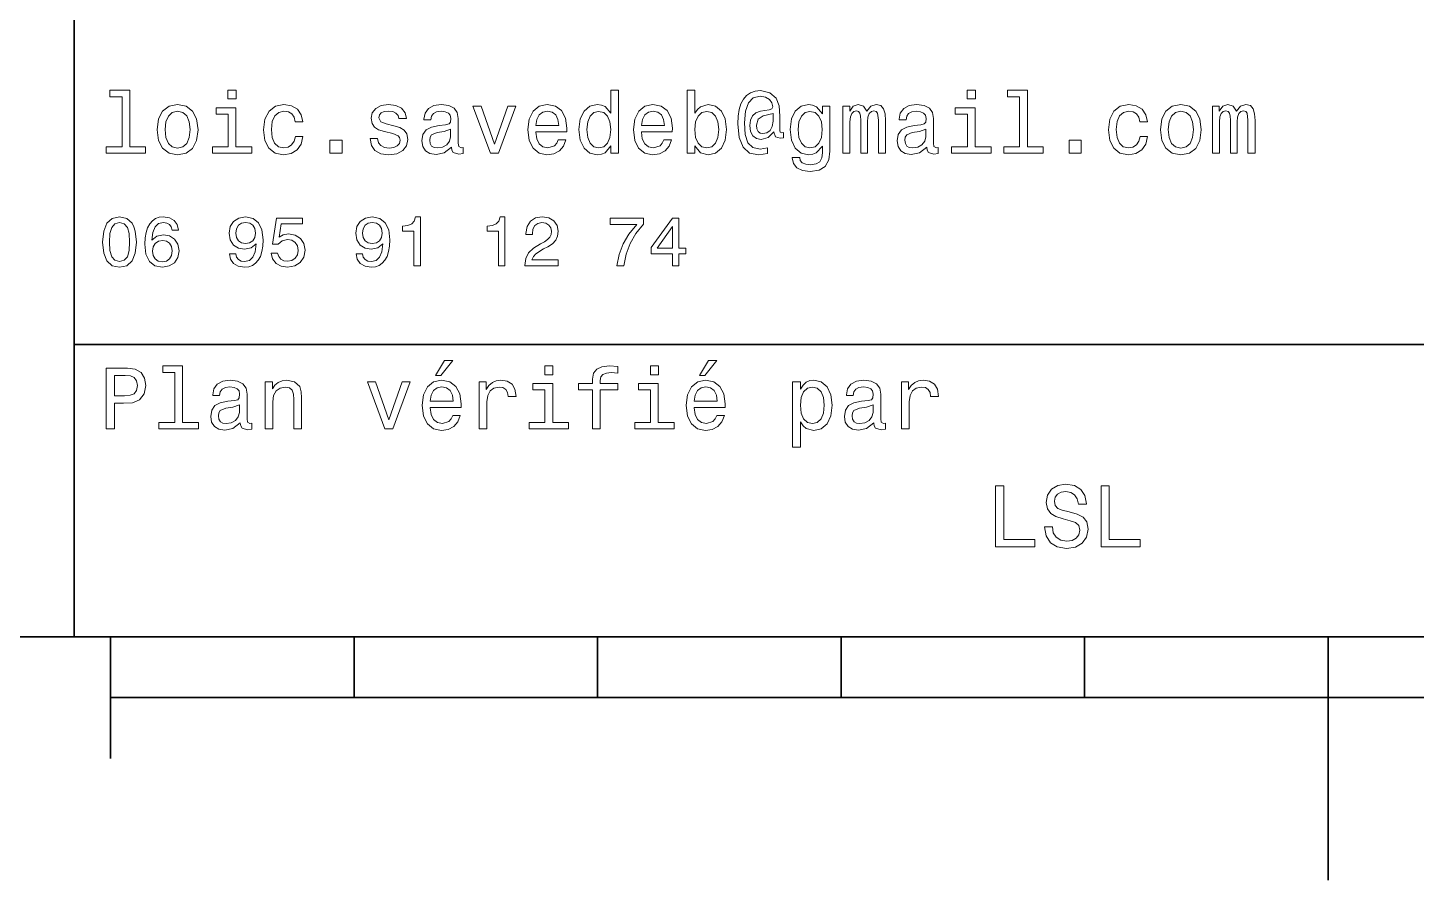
# Model space of a CAD drawing. Extents: x 0 to 297, y 0 to 210.
# Drawn here: x 95.1 to 152.1, y 0 to 35 of the extents above; entities that cross this region are included whole.
import ezdxf

# ---------------------------------------------------------------- set-up
doc = ezdxf.new("R2010")
doc.units = 0

msp = doc.modelspace()

# ---------------------------------------------------------------- linework, layer by layer
at = {"color": 7, "lineweight": 35}
for p, q in [((97, 10), (97, 70)), ((97, 22), (162, 22)), ((10, 10), (287, 10)), ((97, 10), (287, 10)), ((98.5, 7.5), (198.5, 7.5))]:
    msp.add_line(p, q, dxfattribs=at)
at = {"color": 7, "lineweight": 35, "ltscale": 0.125}
msp.add_line((98.5, 10), (98.5, 5), dxfattribs=at)
at = {"color": 7, "lineweight": 35, "ltscale": 0.0625}
for p, q in [((108.5, 10), (108.5, 7.5)), ((118.5, 10), (118.5, 7.5)), ((128.5, 10), (128.5, 7.5)), ((138.5, 10), (138.5, 7.5))]:
    msp.add_line(p, q, dxfattribs=at)
at = {"color": 7, "lineweight": 35, "ltscale": 0.25}
msp.add_line((148.5, 10), (148.5, 0), dxfattribs=at)
at = {"color": 7, "lineweight": 13}
for points in [[(98.969017, 32.170029), (98.969017, 30.116714), (98.317001, 30.116714), (98.317001, 29.850143), (99.934441, 29.850143), (99.934441, 30.116714), (99.286026, 30.116714), (99.286026, 32.4366), (98.471901, 32.4366), (98.471901, 32.170029)], [(103.655617, 32.4366), (103.320602, 32.4366), (103.320602, 32.076366), (103.655617, 32.076366)], [(119.04467, 30.149136), (119.04467, 29.850143), (119.361671, 29.850143), (119.361671, 32.4366), (119.048271, 32.4366), (119.048271, 31.489193), (118.806915, 31.762968), (118.659225, 31.827808), (118.489914, 31.853025), (118.183716, 31.780979), (117.945969, 31.57925), (117.791069, 31.255043), (117.73703, 30.819164), (117.791069, 30.383286), (117.945969, 30.055475), (118.183716, 29.850143), (118.489914, 29.7817), (118.659225, 29.806915), (118.810516, 29.871758)], [(122.492081, 30.149136), (122.726227, 29.871758), (123.046829, 29.7817), (123.349426, 29.850143), (123.590782, 30.055475), (123.742081, 30.383286), (123.799713, 30.819164), (123.742081, 31.255043), (123.587173, 31.57925), (123.349426, 31.780979), (123.046829, 31.853025), (122.729828, 31.759365), (122.600143, 31.644091), (122.492081, 31.489193), (122.492081, 32.4366), (122.175072, 32.4366), (122.175072, 29.850143), (122.492081, 29.850143)], [(126.130409, 30.487751), (126.130409, 30.696686), (126.072769, 30.685879), (126.004326, 30.711094), (125.982712, 30.786743), (125.982712, 31.377522), (125.953896, 31.795389), (125.838623, 32.105186), (125.568451, 32.335735), (125.190201, 32.418587), (124.970467, 32.396973), (124.783142, 32.33213), (124.62104, 32.224064), (124.491356, 32.072765), (124.390495, 31.881844), (124.318451, 31.647694), (124.275223, 31.366714), (124.260811, 31.049711), (124.311241, 30.491354), (124.473343, 30.0951), (124.743515, 29.857347), (125.128967, 29.7817), (125.481995, 29.839336), (125.481995, 30.077089), (125.172195, 30.019451), (124.873199, 30.08069), (124.675079, 30.278818), (124.567001, 30.613832), (124.534584, 31.100143), (124.57061, 31.575647), (124.693085, 31.914265), (124.891212, 32.119595), (125.179398, 32.188038), (125.399139, 32.148415), (125.561241, 32.054756), (125.662109, 31.914265), (125.698128, 31.752161), (125.658508, 31.672911), (125.550438, 31.636887), (125.197411, 31.582851), (125.002884, 31.503601), (124.862396, 31.381123), (124.779541, 31.211815), (124.754326, 30.988472), (124.786743, 30.747118), (124.876801, 30.567001), (125.024498, 30.45533), (125.219025, 30.419308), (125.503601, 30.494957), (125.744965, 30.732708), (125.744965, 30.711094), (125.802597, 30.520172), (126.000725, 30.462536)], [(134.015854, 32.4366), (133.680847, 32.4366), (133.680847, 32.076366), (134.015854, 32.076366)], [(135.835022, 32.170029), (135.835022, 30.116714), (135.182999, 30.116714), (135.182999, 29.850143), (136.80043, 29.850143), (136.80043, 30.116714), (136.152023, 30.116714), (136.152023, 32.4366), (135.337891, 32.4366), (135.337891, 32.170029)], [(100.413544, 30.815561), (100.471184, 30.37608), (100.636887, 30.051872), (100.899857, 29.850143), (101.252884, 29.7817), (101.602303, 29.850143), (101.865273, 30.048271), (102.030983, 30.372478), (102.092216, 30.815561), (102.030983, 31.255043), (101.865273, 31.582851), (101.602303, 31.780979), (101.252884, 31.853025), (100.899857, 31.780979), (100.636887, 31.57925), (100.471184, 31.255043)], [(100.737755, 30.819164), (100.770172, 31.143372), (100.87104, 31.377522), (101.033142, 31.521614), (101.252884, 31.572046), (101.469017, 31.521614), (101.631126, 31.381123), (101.731987, 31.143372), (101.768013, 30.819164), (101.731987, 30.491354), (101.631126, 30.253601), (101.469017, 30.109509), (101.252884, 30.062679), (101.033142, 30.109509), (100.87104, 30.253601), (100.770172, 30.491354)], [(103.644814, 30.116714), (103.644814, 31.71974), (102.830688, 31.71974), (102.830688, 31.449568), (103.327812, 31.449568), (103.327812, 30.116714), (102.679398, 30.116714), (102.679398, 29.850143), (104.30043, 29.850143), (104.30043, 30.116714)], [(106.07637, 31.143372), (106.389771, 31.143372), (106.324928, 31.431555), (106.170029, 31.658501), (105.928673, 31.79899), (105.615273, 31.853025), (105.269455, 31.780979), (105.006485, 31.57925), (104.840775, 31.25144), (104.783142, 30.811958), (104.837173, 30.37608), (104.999283, 30.051872), (105.255043, 29.850143), (105.604469, 29.7817), (105.914268, 29.835733), (106.155617, 29.987032), (106.321327, 30.224783), (106.393372, 30.541786), (106.090775, 30.541786), (106.036743, 30.340057), (105.935883, 30.188761), (105.791786, 30.0951), (105.615273, 30.066282), (105.395531, 30.113111), (105.23703, 30.257204), (105.139771, 30.491354), (105.107346, 30.822765), (105.139771, 31.146973), (105.240631, 31.381123), (105.40274, 31.525215), (105.615273, 31.575647), (105.802597, 31.543226), (105.943085, 31.460375), (106.036743, 31.323486)], [(110.12896, 30.977665), (109.822769, 31.049711), (109.595825, 31.132565), (109.520172, 31.301872), (109.541786, 31.420748), (109.617432, 31.507204), (109.739914, 31.561239), (109.916428, 31.582851), (110.085732, 31.561239), (110.219017, 31.496397), (110.305473, 31.399136), (110.341499, 31.269451), (110.651299, 31.269451), (110.651299, 31.276657), (110.59726, 31.510807), (110.44957, 31.694523), (110.219017, 31.809797), (109.916428, 31.853025), (109.610229, 31.809797), (109.386887, 31.690922), (109.246399, 31.514408), (109.203171, 31.291065), (109.235588, 31.074928), (109.336456, 30.92363), (109.502159, 30.815561), (109.743515, 30.739912), (110.096542, 30.653458), (110.312683, 30.5634), (110.370316, 30.491354), (110.39193, 30.383286), (110.359512, 30.25), (110.273056, 30.149136), (110.132568, 30.084293), (109.945244, 30.062679), (109.747116, 30.084293), (109.603027, 30.159943), (109.505768, 30.282419), (109.466141, 30.451729), (109.159943, 30.451729), (109.210373, 30.163544), (109.35807, 29.954611), (109.592216, 29.828529), (109.916428, 29.7817), (110.255043, 29.828529), (110.503601, 29.954611), (110.6549, 30.15634), (110.708931, 30.419308), (110.669312, 30.646254), (110.55764, 30.801151), (110.373917, 30.902016)], [(112.499283, 30.102304), (112.499283, 30.091497), (112.517288, 29.969019), (112.571327, 29.882565), (112.798271, 29.814121), (112.974785, 29.842939), (112.974785, 30.087896), (112.899132, 30.077089), (112.798271, 30.123919), (112.780258, 30.268011), (112.780258, 31.269451), (112.73703, 31.525215), (112.610947, 31.70533), (112.391212, 31.8134), (112.081413, 31.853025), (111.778816, 31.809797), (111.555473, 31.687319), (111.414986, 31.496397), (111.368156, 31.244236), (111.368156, 31.222622), (111.65274, 31.222622), (111.677956, 31.373919), (111.757202, 31.481987), (111.886887, 31.546829), (112.070602, 31.572046), (112.247116, 31.554033), (112.373199, 31.5), (112.448845, 31.40634), (112.47406, 31.276657), (112.459656, 31.125359), (112.402016, 31.049711), (112.257927, 31.013687), (111.987755, 30.984869), (111.677956, 30.920029), (111.458214, 30.804754), (111.328529, 30.62464), (111.288902, 30.358068), (111.324928, 30.120316), (111.4366, 29.943804), (111.616714, 29.832132), (111.865273, 29.792507), (112.200287, 29.868155)], [(114.098701, 29.850143), (114.433716, 29.850143), (115.139771, 31.784582), (114.811958, 31.784582), (114.268013, 30.224783), (113.713257, 31.784582), (113.381844, 31.784582)], [(115.964699, 30.725504), (117.232712, 30.725504), (117.236313, 30.873198), (117.178673, 31.287464), (117.020172, 31.597261), (116.768013, 31.784582), (116.432999, 31.853025), (116.105186, 31.780979), (115.853027, 31.57925), (115.690918, 31.25144), (115.633286, 30.819164), (115.687317, 30.37608), (115.849426, 30.051872), (116.097984, 29.850143), (116.422188, 29.7817), (116.703171, 29.828529), (116.933716, 29.951008), (117.103027, 30.145533), (117.200287, 30.404898), (116.886887, 30.404898), (116.822044, 30.260807), (116.728386, 30.152737), (116.461815, 30.066282), (116.256485, 30.105907), (116.101585, 30.231987), (116.000717, 30.437319), (115.964699, 30.714697)], [(115.964699, 30.992075), (116.004318, 31.240633), (116.101585, 31.424351), (116.249283, 31.536022), (116.443802, 31.575647), (116.634727, 31.536022), (116.782425, 31.424351), (116.872482, 31.240633), (116.9049, 30.992075)], [(118.543945, 31.568443), (118.752884, 31.518011), (118.911385, 31.377522), (119.005043, 31.143372), (119.041069, 30.819164), (119.005043, 30.491354), (118.911385, 30.257204), (118.752884, 30.113111), (118.543945, 30.066282), (118.345825, 30.113111), (118.194527, 30.257204), (118.093658, 30.494957), (118.061241, 30.819164), (118.093658, 31.139769), (118.194527, 31.373919), (118.345825, 31.518011)], [(120.301872, 30.725504), (121.569885, 30.725504), (121.573486, 30.873198), (121.515854, 31.287464), (121.357353, 31.597261), (121.105186, 31.784582), (120.770172, 31.853025), (120.442368, 31.780979), (120.190201, 31.57925), (120.028099, 31.25144), (119.970459, 30.819164), (120.024498, 30.37608), (120.1866, 30.051872), (120.435158, 29.850143), (120.759369, 29.7817), (121.040344, 29.828529), (121.270897, 29.951008), (121.440201, 30.145533), (121.537468, 30.404898), (121.224068, 30.404898), (121.159225, 30.260807), (121.065567, 30.152737), (120.798996, 30.066282), (120.593658, 30.105907), (120.438766, 30.231987), (120.337898, 30.437319), (120.301872, 30.714697)], [(120.301872, 30.992075), (120.341499, 31.240633), (120.438766, 31.424351), (120.586456, 31.536022), (120.780983, 31.575647), (120.971901, 31.536022), (121.119598, 31.424351), (121.209656, 31.240633), (121.242081, 30.992075)], [(123.47551, 30.819164), (123.439484, 30.494957), (123.342224, 30.257204), (123.187325, 30.113111), (122.992798, 30.066282), (122.780258, 30.113111), (122.625366, 30.257204), (122.528099, 30.491354), (122.495682, 30.819164), (122.528099, 31.143372), (122.625366, 31.377522), (122.780258, 31.518011), (122.992798, 31.568443), (123.187325, 31.518011), (123.342224, 31.373919), (123.439484, 31.139769)], [(125.71254, 31.168587), (125.676514, 30.945244), (125.586456, 30.786743), (125.44957, 30.68948), (125.287468, 30.660662), (125.175797, 30.678673), (125.096542, 30.743515), (125.046112, 30.851583), (125.031708, 31.002882), (125.092941, 31.25144), (125.30188, 31.381123), (125.71254, 31.481987)], [(128.036026, 29.936598), (128.036026, 31.784582), (127.733429, 31.784582), (127.733429, 31.47118), (127.484879, 31.755764), (127.33358, 31.827808), (127.164268, 31.853025), (126.85807, 31.780979), (126.620323, 31.57925), (126.465424, 31.255043), (126.411385, 30.819164), (126.465424, 30.379683), (126.620323, 30.055475), (126.85807, 29.850143), (127.164268, 29.7817), (127.337181, 29.806915), (127.48127, 29.871758), (127.733429, 30.145533), (127.733429, 29.871758), (127.704613, 29.655619), (127.625366, 29.500719), (127.474068, 29.410662), (127.247124, 29.378241), (127.048996, 29.399855), (126.908508, 29.45389), (126.825653, 29.54755), (126.800438, 29.67363), (126.49424, 29.67363), (126.49424, 29.659222), (126.541069, 29.428673), (126.685165, 29.255764), (126.91571, 29.144091), (127.229111, 29.104465), (127.603752, 29.158501), (127.85231, 29.309797), (127.992798, 29.572765)], [(126.739197, 30.819164), (126.771622, 31.139769), (126.868881, 31.377522), (127.020172, 31.518011), (127.221909, 31.568443), (127.434441, 31.518011), (127.592941, 31.377522), (127.690208, 31.139769), (127.726227, 30.819164), (127.690208, 30.491354), (127.592941, 30.257204), (127.434441, 30.113111), (127.221909, 30.066282), (127.020172, 30.113111), (126.868881, 30.257204), (126.771622, 30.494957)], [(128.572769, 29.850143), (128.864563, 29.850143), (128.864563, 31.143372), (128.882568, 31.337896), (128.9366, 31.478386), (129.019455, 31.561239), (129.127533, 31.593658), (129.213989, 31.56484), (129.271622, 31.492794), (129.30043, 31.370316), (129.311249, 31.208212), (129.311249, 29.850143), (129.585022, 29.850143), (129.585022, 31.143372), (129.603027, 31.334293), (129.657059, 31.474783), (129.743515, 31.561239), (129.851593, 31.593658), (129.938049, 31.56484), (129.995682, 31.492794), (130.031708, 31.208212), (130.031708, 29.850143), (130.323486, 29.850143), (130.323486, 31.1866), (130.305481, 31.463976), (130.247849, 31.676512), (130.132568, 31.806194), (129.945251, 31.853025), (129.72551, 31.780979), (129.556198, 31.572046), (129.422913, 31.777376), (129.19957, 31.853025), (128.994247, 31.780979), (128.853745, 31.57925), (128.853745, 31.784582), (128.572769, 31.784582)], [(132.016571, 30.102304), (132.016571, 30.091497), (132.034592, 29.969019), (132.088623, 29.882565), (132.315567, 29.814121), (132.492081, 29.842939), (132.492081, 30.087896), (132.416428, 30.077089), (132.315567, 30.123919), (132.297546, 30.268011), (132.297546, 31.269451), (132.254333, 31.525215), (132.12825, 31.70533), (131.908508, 31.8134), (131.598709, 31.853025), (131.296112, 31.809797), (131.072769, 31.687319), (130.932281, 31.496397), (130.885452, 31.244236), (130.885452, 31.222622), (131.170029, 31.222622), (131.195251, 31.373919), (131.274506, 31.481987), (131.404175, 31.546829), (131.587906, 31.572046), (131.76442, 31.554033), (131.890503, 31.5), (131.966141, 31.40634), (131.991364, 31.276657), (131.976959, 31.125359), (131.919312, 31.049711), (131.775223, 31.013687), (131.505051, 30.984869), (131.195251, 30.920029), (130.97551, 30.804754), (130.845825, 30.62464), (130.806198, 30.358068), (130.842224, 30.120316), (130.953888, 29.943804), (131.134003, 29.832132), (131.382568, 29.792507), (131.71759, 29.868155)], [(134.005051, 30.116714), (134.005051, 31.71974), (133.190918, 31.71974), (133.190918, 31.449568), (133.688049, 31.449568), (133.688049, 30.116714), (133.039627, 30.116714), (133.039627, 29.850143), (134.660675, 29.850143), (134.660675, 30.116714)], [(140.773773, 31.143372), (141.087173, 31.143372), (141.022339, 31.431555), (140.867432, 31.658501), (140.626083, 31.79899), (140.312683, 31.853025), (139.966858, 31.780979), (139.703888, 31.57925), (139.538177, 31.25144), (139.480545, 30.811958), (139.534576, 30.37608), (139.696686, 30.051872), (139.952454, 29.850143), (140.30188, 29.7817), (140.611664, 29.835733), (140.853027, 29.987032), (141.018738, 30.224783), (141.090775, 30.541786), (140.788177, 30.541786), (140.734146, 30.340057), (140.633286, 30.188761), (140.489197, 30.0951), (140.312683, 30.066282), (140.092941, 30.113111), (139.934448, 30.257204), (139.837173, 30.491354), (139.804749, 30.822765), (139.837173, 31.146973), (139.938049, 31.381123), (140.100143, 31.525215), (140.312683, 31.575647), (140.5, 31.543226), (140.640488, 31.460375), (140.734146, 31.323486)], [(141.616714, 30.815561), (141.674347, 30.37608), (141.840057, 30.051872), (142.103027, 29.850143), (142.456055, 29.7817), (142.805481, 29.850143), (143.068451, 30.048271), (143.234146, 30.372478), (143.29538, 30.815561), (143.234146, 31.255043), (143.068451, 31.582851), (142.805481, 31.780979), (142.456055, 31.853025), (142.103027, 31.780979), (141.840057, 31.57925), (141.674347, 31.255043)], [(141.940918, 30.819164), (141.973343, 31.143372), (142.074203, 31.377522), (142.236313, 31.521614), (142.456055, 31.572046), (142.672195, 31.521614), (142.83429, 31.381123), (142.93515, 31.143372), (142.971176, 30.819164), (142.93515, 30.491354), (142.83429, 30.253601), (142.672195, 30.109509), (142.456055, 30.062679), (142.236313, 30.109509), (142.074203, 30.253601), (141.973343, 30.491354)], [(143.752884, 29.850143), (144.044662, 29.850143), (144.044662, 31.143372), (144.062683, 31.337896), (144.116714, 31.478386), (144.19957, 31.561239), (144.307632, 31.593658), (144.394089, 31.56484), (144.451721, 31.492794), (144.480545, 31.370316), (144.491348, 31.208212), (144.491348, 29.850143), (144.765137, 29.850143), (144.765137, 31.143372), (144.783142, 31.334293), (144.837173, 31.474783), (144.92363, 31.561239), (145.031708, 31.593658), (145.118149, 31.56484), (145.175797, 31.492794), (145.211823, 31.208212), (145.211823, 29.850143), (145.503601, 29.850143), (145.503601, 31.1866), (145.485596, 31.463976), (145.427948, 31.676512), (145.312683, 31.806194), (145.125366, 31.853025), (144.905609, 31.780979), (144.736313, 31.572046), (144.603027, 31.777376), (144.379684, 31.853025), (144.174347, 31.780979), (144.033859, 31.57925), (144.033859, 31.784582), (143.752884, 31.784582)], [(112.463257, 30.527376), (112.420029, 30.340057), (112.304756, 30.195965), (112.131844, 30.102304), (111.919312, 30.069883), (111.782417, 30.087896), (111.685158, 30.145533), (111.623917, 30.246397), (111.605911, 30.386887), (111.620316, 30.512968), (111.677956, 30.603025), (111.908501, 30.70389), (112.200287, 30.747118), (112.463257, 30.833572)], [(131.98056, 30.527376), (131.937317, 30.340057), (131.822052, 30.195965), (131.649139, 30.102304), (131.4366, 30.069883), (131.299713, 30.087896), (131.202454, 30.145533), (131.14122, 30.246397), (131.123199, 30.386887), (131.137619, 30.512968), (131.195251, 30.603025), (131.425797, 30.70389), (131.71759, 30.747118), (131.98056, 30.833572)], [(107.510086, 29.850143), (108.007202, 29.850143), (108.007202, 30.386887), (107.510086, 30.386887)], [(137.870316, 29.850143), (138.367432, 29.850143), (138.367432, 30.386887), (137.870316, 30.386887)], [(98.172913, 26.201731), (98.216141, 25.749281), (98.351585, 25.426514), (98.567726, 25.230549), (98.867432, 25.167149), (99.164268, 25.230549), (99.380402, 25.426514), (99.51297, 25.749281), (99.559074, 26.201731), (99.51297, 26.651299), (99.458214, 26.829971), (99.380402, 26.976946), (99.164268, 27.172913), (98.867432, 27.239193), (98.567726, 27.172913), (98.351585, 26.974064), (98.216141, 26.651299)], [(98.44957, 26.201731), (98.472626, 26.550434), (98.54467, 26.801153), (98.674355, 26.948128), (98.867432, 27), (99.05764, 26.948128), (99.187317, 26.801153), (99.259369, 26.550434), (99.282417, 26.201731), (99.259369, 25.850145), (99.187317, 25.599424), (99.05764, 25.45245), (98.867432, 25.40346), (98.674355, 25.45245), (98.54467, 25.599424), (98.472626, 25.850145)], [(101.293945, 26.685881), (101.239197, 26.91931), (101.112389, 27.09222), (100.916428, 27.201731), (100.662827, 27.239193), (100.492798, 27.219021), (100.345825, 27.164267), (100.216141, 27.074928), (100.106628, 26.948128), (100.020172, 26.789627), (99.956772, 26.596542), (99.916428, 26.368877), (99.9049, 26.112392), (99.951012, 25.703171), (100.092216, 25.406342), (100.319885, 25.227667), (100.631126, 25.167149), (100.91066, 25.219021), (101.123917, 25.354467), (101.262245, 25.567724), (101.311241, 25.838617), (101.262245, 26.112392), (101.129684, 26.322767), (100.925072, 26.455332), (100.671471, 26.501442), (100.397697, 26.443806), (100.193085, 26.279539), (100.236313, 26.596542), (100.328529, 26.824209), (100.469742, 26.959656), (100.665703, 27.005764), (100.809799, 26.98271), (100.919312, 26.922192), (100.991356, 26.821327), (101.028816, 26.685881)], [(103.380402, 25.720463), (103.42363, 25.492796), (103.547546, 25.317003), (103.743515, 25.207495), (104.002884, 25.167149), (104.172913, 25.187321), (104.325645, 25.239195), (104.45533, 25.328531), (104.564842, 25.455332), (104.651299, 25.613834), (104.714699, 25.809799), (104.752159, 26.034584), (104.766571, 26.293949), (104.717575, 26.700289), (104.57637, 26.99712), (104.351585, 27.175793), (104.043228, 27.239193), (103.760803, 27.187321), (103.547546, 27.048992), (103.409225, 26.835735), (103.363113, 26.567724), (103.409225, 26.291067), (103.54467, 26.080692), (103.746399, 25.948128), (104.002884, 25.9049), (104.273773, 25.959656), (104.478386, 26.126802), (104.432274, 25.806917), (104.340057, 25.579252), (104.198845, 25.443806), (104.00576, 25.400578), (103.855911, 25.42075), (103.746399, 25.48415), (103.674355, 25.585016), (103.645531, 25.720463)], [(103.642654, 26.570606), (103.671471, 26.749281), (103.752159, 26.890491), (103.87896, 26.979828), (104.043228, 27.011528), (104.213257, 26.979828), (104.342941, 26.890491), (104.42363, 26.752163), (104.45533, 26.573488), (104.42363, 26.391932), (104.342941, 26.256485), (104.210373, 26.172913), (104.034584, 26.144093), (103.876083, 26.172913), (103.752159, 26.256485), (103.671471, 26.38905)], [(105.092216, 25.746399), (105.155617, 25.510088), (105.296829, 25.325649), (105.504326, 25.210375), (105.769455, 25.167149), (106.060516, 25.219021), (106.288185, 25.360231), (106.432274, 25.585016), (106.48703, 25.873199), (106.438042, 26.141211), (106.299713, 26.351585), (106.083572, 26.487032), (105.804031, 26.536024), (105.587898, 26.501442), (105.420746, 26.406342), (105.501442, 26.945246), (106.377518, 26.945246), (106.377518, 27.181557), (105.308357, 27.181557), (105.149857, 26.121038), (105.380402, 26.121038), (105.547546, 26.256485), (105.760803, 26.305477), (105.945244, 26.273777), (106.086456, 26.181557), (106.175797, 26.040346), (106.207489, 25.858791), (106.175797, 25.677235), (106.083572, 25.536024), (105.94236, 25.446688), (105.760803, 25.414986), (105.60807, 25.43516), (105.489914, 25.501442), (105.403458, 25.605188), (105.360229, 25.746399)], [(108.585014, 25.720463), (108.628242, 25.492796), (108.752159, 25.317003), (108.948128, 25.207495), (109.207489, 25.167149), (109.377518, 25.187321), (109.530258, 25.239195), (109.659943, 25.328531), (109.769455, 25.455332), (109.855911, 25.613834), (109.919312, 25.809799), (109.956772, 26.034584), (109.971184, 26.293949), (109.922188, 26.700289), (109.780975, 26.99712), (109.556198, 27.175793), (109.247841, 27.239193), (108.965416, 27.187321), (108.752159, 27.048992), (108.613831, 26.835735), (108.567726, 26.567724), (108.613831, 26.291067), (108.749283, 26.080692), (108.951012, 25.948128), (109.207489, 25.9049), (109.478386, 25.959656), (109.682999, 26.126802), (109.636887, 25.806917), (109.54467, 25.579252), (109.403458, 25.443806), (109.210373, 25.400578), (109.060516, 25.42075), (108.951012, 25.48415), (108.87896, 25.585016), (108.850143, 25.720463)], [(108.84726, 26.570606), (108.876083, 26.749281), (108.956772, 26.890491), (109.083572, 26.979828), (109.247841, 27.011528), (109.41787, 26.979828), (109.547546, 26.890491), (109.628242, 26.752163), (109.659943, 26.573488), (109.628242, 26.391932), (109.547546, 26.256485), (109.414986, 26.172913), (109.239197, 26.144093), (109.080688, 26.172913), (108.956772, 26.256485), (108.876083, 26.38905)], [(110.959656, 25.224785), (111.221901, 25.224785), (111.221901, 27.239193), (111.02594, 27.239193), (110.97406, 27.063402), (110.870316, 26.945246), (110.711815, 26.876081), (110.492798, 26.853027), (110.492798, 26.648417), (110.959656, 26.648417)], [(114.429398, 25.224785), (114.691643, 25.224785), (114.691643, 27.239193), (114.495674, 27.239193), (114.443802, 27.063402), (114.340057, 26.945246), (114.181557, 26.876081), (113.962532, 26.853027), (113.962532, 26.648417), (114.429398, 26.648417)], [(115.51297, 25.224785), (116.887604, 25.224785), (116.887604, 25.472624), (115.801147, 25.472624), (115.861671, 25.60807), (115.965416, 25.720463), (116.285301, 25.925074), (116.45533, 26.011528), (116.645531, 26.135448), (116.780975, 26.279539), (116.858788, 26.449568), (116.887604, 26.642653), (116.838615, 26.884727), (116.703171, 27.074928), (116.495674, 27.195967), (116.227661, 27.239193), (115.951004, 27.190203), (115.740631, 27.054756), (115.605186, 26.838617), (115.559074, 26.553314), (115.559074, 26.51297), (115.82132, 26.51297), (115.82132, 26.536024), (115.84726, 26.731989), (115.925072, 26.876081), (116.048988, 26.9683), (116.213257, 27), (116.380402, 26.971182), (116.504318, 26.899136), (116.585014, 26.786745), (116.613831, 26.645535), (116.593658, 26.51297), (116.538902, 26.400578), (116.446686, 26.302595), (116.319885, 26.216139), (116.149857, 26.12392), (115.867432, 25.945246), (115.668587, 25.755045), (115.55043, 25.524496), (115.51297, 25.233431)], [(119.285301, 25.224785), (119.57637, 25.224785), (119.671471, 25.700289), (119.838615, 26.144093), (120.074928, 26.556196), (120.383286, 26.942364), (120.383286, 27.181557), (119.011528, 27.181557), (119.011528, 26.91931), (120.106628, 26.91931), (119.789627, 26.53026), (119.55043, 26.12392), (119.383286, 25.691643)], [(121.579254, 25.224785), (121.838615, 25.224785), (121.838615, 25.720463), (122.123917, 25.720463), (122.123917, 25.95101), (121.838615, 25.95101), (121.838615, 27.181557), (121.57637, 27.181557), (120.700287, 25.974064), (120.700287, 25.720463), (121.579254, 25.720463)], [(120.942368, 25.95101), (121.579254, 26.847263), (121.579254, 25.95101)], [(101.0317, 25.835735), (101, 25.654181), (100.919312, 25.515852), (100.789627, 25.423632), (100.628242, 25.394814), (100.458214, 25.423632), (100.328529, 25.51297), (100.244957, 25.651299), (100.219017, 25.832853), (100.247841, 26.011528), (100.328529, 26.146975), (100.461098, 26.233431), (100.639771, 26.265131), (100.795387, 26.233431), (100.919312, 26.149857), (101, 26.01441)], [(101.137611, 20.850864), (101.137611, 18.79755), (100.485588, 18.79755), (100.485588, 18.530979), (102.103027, 18.530979), (102.103027, 18.79755), (101.454613, 18.79755), (101.454613, 21.117435), (100.640488, 21.117435), (100.640488, 20.850864)], [(111.84726, 20.728386), (112.059799, 20.728386), (112.560516, 21.340778), (112.207489, 21.340778)], [(116.667145, 21.117435), (116.33213, 21.117435), (116.33213, 20.757204), (116.667145, 20.757204)], [(118.295387, 20.130404), (118.295387, 18.530979), (118.612396, 18.530979), (118.612396, 20.130404), (119.332855, 20.130404), (119.332855, 20.400576), (118.612396, 20.400576), (118.612396, 20.519451), (118.637611, 20.663544), (118.720459, 20.760807), (118.860954, 20.818443), (119.062683, 20.840057), (119.332855, 20.825647), (119.332855, 21.099422), (118.990631, 21.117435), (118.680832, 21.085014), (118.464699, 20.987751), (118.335014, 20.818443), (118.295387, 20.577089), (118.295387, 20.400576), (117.715424, 20.400576), (117.715424, 20.130404)], [(121.004326, 21.117435), (120.669312, 21.117435), (120.669312, 20.757204), (121.004326, 20.757204)], [(122.690201, 20.728386), (122.90274, 20.728386), (123.403458, 21.340778), (123.05043, 21.340778)], [(98.324211, 18.530979), (98.655617, 18.530979), (98.655617, 19.586454), (99.023056, 19.586454), (99.394089, 19.604465), (99.689484, 19.730547), (99.880402, 19.975504), (99.945244, 20.310518), (99.894814, 20.620316), (99.750717, 20.847261), (99.51297, 20.98415), (99.188759, 21.030979), (98.324211, 21.030979)], [(99.098701, 20.724783), (99.314842, 20.703169), (99.473343, 20.634726), (99.567001, 20.508644), (99.599426, 20.310518), (99.5634, 20.101583), (99.466141, 19.975504), (99.30043, 19.910662), (99.073486, 19.892651), (98.655617, 19.892651), (98.655617, 20.724783)], [(103.824928, 18.78314), (103.824928, 18.772333), (103.842941, 18.649855), (103.896973, 18.5634), (104.123917, 18.494957), (104.30043, 18.523775), (104.30043, 18.768732), (104.224785, 18.757925), (104.123917, 18.804754), (104.105911, 18.948847), (104.105911, 19.950287), (104.062683, 20.206051), (103.9366, 20.386166), (103.716858, 20.494236), (103.407059, 20.533861), (103.104469, 20.490633), (102.881126, 20.368155), (102.740631, 20.177233), (102.693802, 19.925072), (102.693802, 19.903458), (102.978386, 19.903458), (103.003601, 20.054754), (103.082855, 20.162823), (103.21254, 20.227665), (103.396255, 20.252882), (103.572769, 20.234869), (103.698845, 20.180836), (103.774498, 20.087175), (103.799713, 19.957493), (103.785301, 19.806194), (103.727669, 19.730547), (103.583572, 19.694523), (103.3134, 19.665705), (103.003601, 19.600864), (102.783859, 19.48559), (102.654175, 19.305475), (102.614555, 19.038904), (102.650574, 18.801151), (102.762245, 18.62464), (102.94236, 18.512968), (103.190926, 18.473343), (103.52594, 18.54899)], [(104.844383, 18.530979), (105.161385, 18.530979), (105.161385, 19.647694), (105.193802, 19.903458), (105.298271, 20.090778), (105.460373, 20.206051), (105.676514, 20.249279), (105.849426, 20.213255), (105.957497, 20.115993), (106.011528, 19.95389), (106.029541, 19.737751), (106.029541, 18.530979), (106.346542, 18.530979), (106.346542, 19.802593), (106.33213, 20.058357), (106.267288, 20.270893), (106.054756, 20.465418), (105.723343, 20.533861), (105.539627, 20.508644), (105.384727, 20.440201), (105.251442, 20.324926), (105.146973, 20.170029), (105.146973, 20.465418), (104.844383, 20.465418)], [(111.627518, 19.40634), (112.895531, 19.40634), (112.899132, 19.554033), (112.841499, 19.9683), (112.682999, 20.278097), (112.430832, 20.465418), (112.095825, 20.533861), (111.768013, 20.461815), (111.515854, 20.260086), (111.353745, 19.932276), (111.296112, 19.5), (111.350143, 19.056915), (111.512245, 18.732708), (111.760803, 18.530979), (112.085014, 18.462536), (112.365997, 18.509365), (112.596542, 18.631844), (112.765854, 18.826368), (112.863113, 19.085733), (112.549713, 19.085733), (112.484871, 18.941643), (112.391212, 18.833572), (112.124641, 18.747118), (111.919312, 18.786743), (111.764412, 18.912823), (111.663544, 19.118155), (111.627518, 19.395533)], [(113.637604, 18.530979), (113.954613, 18.530979), (113.954613, 19.636887), (113.98703, 19.903458), (114.08429, 20.094379), (114.242798, 20.209654), (114.45533, 20.249279), (114.613831, 20.224062), (114.732712, 20.152016), (114.804756, 20.029537), (114.829971, 19.863832), (115.150574, 19.863832), (115.107346, 20.155619), (114.988472, 20.364553), (114.790344, 20.490633), (114.520172, 20.533861), (114.336456, 20.505043), (114.177956, 20.432997), (114.03746, 20.310518), (113.925789, 20.144812), (113.925789, 20.465418), (113.637604, 20.465418)], [(122.470459, 19.40634), (123.73848, 19.40634), (123.742081, 19.554033), (123.684441, 19.9683), (123.52594, 20.278097), (123.273773, 20.465418), (122.938766, 20.533861), (122.610954, 20.461815), (122.358795, 20.260086), (122.196686, 19.932276), (122.139053, 19.5), (122.193085, 19.056915), (122.355194, 18.732708), (122.603745, 18.530979), (122.927956, 18.462536), (123.208939, 18.509365), (123.439484, 18.631844), (123.608795, 18.826368), (123.706055, 19.085733), (123.392654, 19.085733), (123.327812, 18.941643), (123.234154, 18.833572), (122.967583, 18.747118), (122.762253, 18.786743), (122.607353, 18.912823), (122.506485, 19.118155), (122.470459, 19.395533)], [(126.829254, 20.166426), (126.829254, 20.465418), (126.512253, 20.465418), (126.512253, 17.7817), (126.829254, 17.7817), (126.829254, 18.826368), (126.940926, 18.657061), (127.067009, 18.545389), (127.38401, 18.462536), (127.6866, 18.530979), (127.924355, 18.736311), (128.079254, 19.060518), (128.136887, 19.5), (128.079254, 19.935879), (127.924355, 20.260086), (127.6866, 20.461815), (127.38401, 20.533861), (127.211098, 20.512247), (127.0634, 20.443804), (126.937325, 20.328529)], [(129.847992, 18.78314), (129.847992, 18.772333), (129.865997, 18.649855), (129.920029, 18.5634), (130.146973, 18.494957), (130.323486, 18.523775), (130.323486, 18.768732), (130.247849, 18.757925), (130.146973, 18.804754), (130.128967, 18.948847), (130.128967, 19.950287), (130.085739, 20.206051), (129.959656, 20.386166), (129.739914, 20.494236), (129.430115, 20.533861), (129.127533, 20.490633), (128.904175, 20.368155), (128.763687, 20.177233), (128.716858, 19.925072), (128.716858, 19.903458), (129.00145, 19.903458), (129.026657, 20.054754), (129.105911, 20.162823), (129.235596, 20.227665), (129.419312, 20.252882), (129.595825, 20.234869), (129.721909, 20.180836), (129.797562, 20.087175), (129.822769, 19.957493), (129.808365, 19.806194), (129.750732, 19.730547), (129.606628, 19.694523), (129.336456, 19.665705), (129.026657, 19.600864), (128.806915, 19.48559), (128.677246, 19.305475), (128.637619, 19.038904), (128.67363, 18.801151), (128.785309, 18.62464), (128.965424, 18.512968), (129.213989, 18.473343), (129.548996, 18.54899)], [(130.986313, 18.530979), (131.303314, 18.530979), (131.303314, 19.636887), (131.335739, 19.903458), (131.432999, 20.094379), (131.591507, 20.209654), (131.804047, 20.249279), (131.96254, 20.224062), (132.081421, 20.152016), (132.153473, 20.029537), (132.17868, 19.863832), (132.499283, 19.863832), (132.456055, 20.155619), (132.337189, 20.364553), (132.139053, 20.490633), (131.868881, 20.533861), (131.685165, 20.505043), (131.526657, 20.432997), (131.386169, 20.310518), (131.274506, 20.144812), (131.274506, 20.465418), (130.986313, 20.465418)], [(109.761528, 18.530979), (110.096542, 18.530979), (110.802597, 20.465418), (110.474785, 20.465418), (109.930832, 18.905619), (109.376083, 20.465418), (109.04467, 20.465418)], [(111.627518, 19.672911), (111.667145, 19.921469), (111.764412, 20.105186), (111.912102, 20.216858), (112.106628, 20.256483), (112.297546, 20.216858), (112.445244, 20.105186), (112.535301, 19.921469), (112.567726, 19.672911)], [(116.656342, 18.79755), (116.656342, 20.400576), (115.842216, 20.400576), (115.842216, 20.130404), (116.33934, 20.130404), (116.33934, 18.79755), (115.690918, 18.79755), (115.690918, 18.530979), (117.311958, 18.530979), (117.311958, 18.79755)], [(120.993515, 18.79755), (120.993515, 20.400576), (120.179398, 20.400576), (120.179398, 20.130404), (120.676514, 20.130404), (120.676514, 18.79755), (120.028099, 18.79755), (120.028099, 18.530979), (121.649139, 18.530979), (121.649139, 18.79755)], [(122.470459, 19.672911), (122.510086, 19.921469), (122.607353, 20.105186), (122.755043, 20.216858), (122.94957, 20.256483), (123.140488, 20.216858), (123.288185, 20.105186), (123.378242, 19.921469), (123.410667, 19.672911)], [(127.329971, 18.747118), (127.117439, 18.793947), (126.96254, 18.93804), (126.86528, 19.17219), (126.832855, 19.5), (126.86528, 19.824207), (126.96254, 20.058357), (127.117439, 20.198847), (127.329971, 20.249279), (127.524498, 20.198847), (127.679398, 20.054754), (127.776657, 19.820604), (127.812683, 19.5), (127.776657, 19.175793), (127.679398, 18.93804), (127.524498, 18.793947)], [(103.788902, 19.208212), (103.745674, 19.020893), (103.630402, 18.876801), (103.457489, 18.78314), (103.244957, 18.750719), (103.10807, 18.768732), (103.010803, 18.826368), (102.94957, 18.927233), (102.931557, 19.067722), (102.945969, 19.193804), (103.003601, 19.283861), (103.234146, 19.384726), (103.52594, 19.427954), (103.788902, 19.514408)], [(129.811966, 19.208212), (129.768738, 19.020893), (129.653458, 18.876801), (129.48056, 18.78314), (129.268021, 18.750719), (129.131134, 18.768732), (129.033875, 18.826368), (128.972626, 18.927233), (128.95462, 19.067722), (128.969025, 19.193804), (129.026657, 19.283861), (129.257202, 19.384726), (129.548996, 19.427954), (129.811966, 19.514408)], [(134.84726, 13.690562), (136.453888, 13.690562), (136.453888, 13.993155), (135.178665, 13.993155), (135.178665, 16.190563), (134.84726, 16.190563)], [(137.177948, 14.515491), (136.850143, 14.515491), (136.92218, 14.133646), (137.102295, 13.852666), (137.379684, 13.683357), (137.754318, 13.622118), (138.125351, 13.679755), (138.40274, 13.838257), (138.579254, 14.086816), (138.644089, 14.414625), (138.590057, 14.710014), (138.438751, 14.900937), (138.193802, 15.027018), (137.865997, 15.120678), (137.585007, 15.189121), (137.401291, 15.268372), (137.296829, 15.383646), (137.264404, 15.563761), (137.296829, 15.725864), (137.390488, 15.848343), (137.534576, 15.931196), (137.732712, 15.960014), (137.934433, 15.923992), (138.092941, 15.826729), (138.197403, 15.664625), (138.247833, 15.444885), (138.575638, 15.444885), (138.575638, 15.452089), (138.518005, 15.790707), (138.348694, 16.042868), (138.082123, 16.201368), (137.721893, 16.255404), (137.39769, 16.201368), (137.145523, 16.050072), (136.983429, 15.815923), (136.925781, 15.513329), (136.972626, 15.243155), (137.109512, 15.059439), (137.325638, 14.93696), (137.621033, 14.8433), (137.912827, 14.760447), (138.132568, 14.681196), (138.265839, 14.565923), (138.312683, 14.378603), (138.269455, 14.18768), (138.157776, 14.043589), (137.988464, 13.95353), (137.768723, 13.924712), (137.523773, 13.964337), (137.336456, 14.079611), (137.217575, 14.266932)], [(139.184433, 13.690562), (140.791061, 13.690562), (140.791061, 13.993155), (139.515839, 13.993155), (139.515839, 16.190563), (139.184433, 16.190563)]]:
    msp.add_lwpolyline(points, close=True, dxfattribs=at)

doc.saveas('drawing.dxf')
